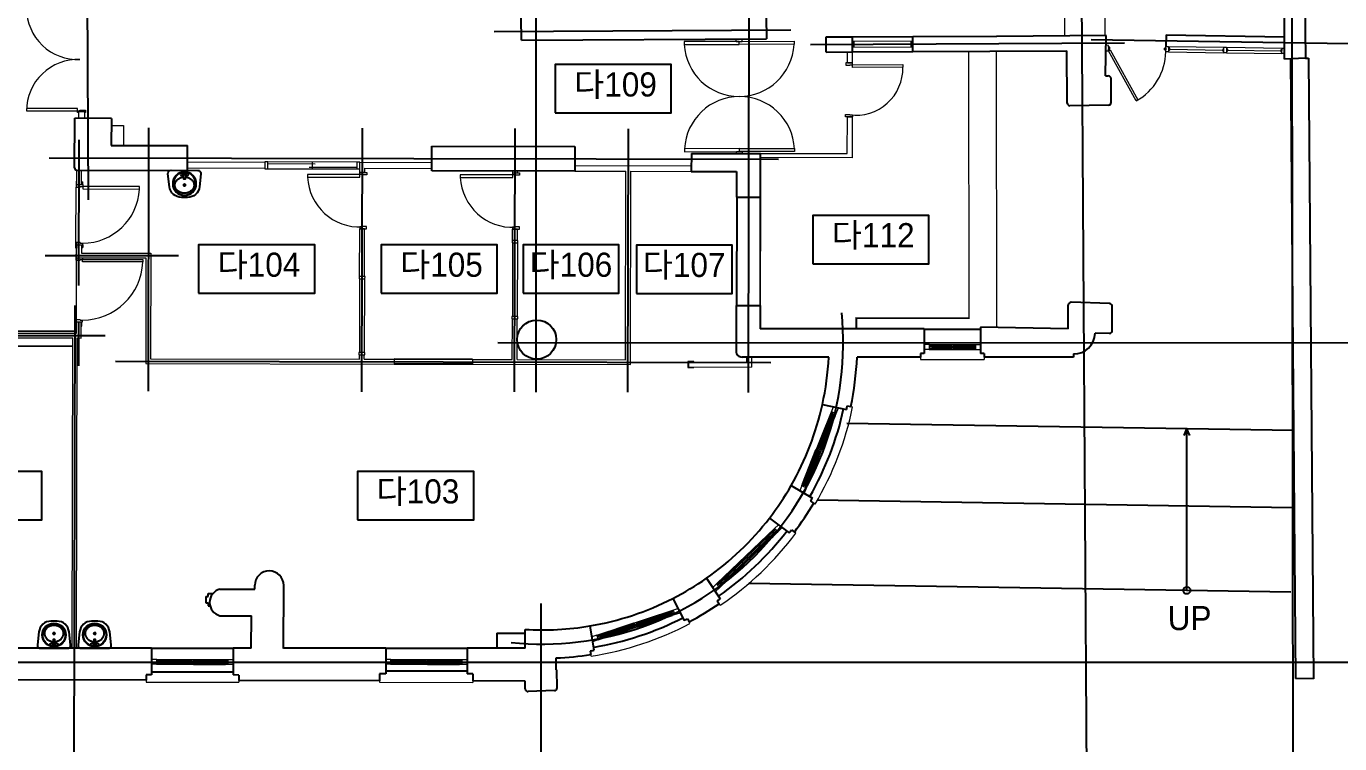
# Model space of a CAD drawing. Header units: millimetres. Extents: x 580267 to 706267, y 28800 to 115200.
# Drawn here: x 662689 to 684500, y 58665 to 70566 of the extents above; entities that cross this region are included whole.
import ezdxf
from ezdxf.enums import TextEntityAlignment as Align

# ---------------------------------------------------------------- set-up
doc = ezdxf.new("R2010")
doc.units = ezdxf.units.MM
doc.header["$LTSCALE"] = 5
for name, color, linetype, lineweight in [('ELE-1 (벽체 마감)', 3, 'Continuous', 9), ('ELE-2 (마감 창호)', 4, 'Continuous', 9), ('HAT-2', 8, 'Continuous', 0)]:
    doc.layers.add(name, color=color, linetype=linetype, lineweight=lineweight)
for name, color, linetype in [('text', 7, 'Continuous'), ('단면선', 2, 'Continuous'), ('입면', 7, 'Continuous'), ('입면선', 8, 'Continuous'), ('중심선', 1, 'Continuous')]:
    doc.layers.add(name, color=color, linetype=linetype)
doc.styles.get("Standard").update_dxf_attribs({"font": 'Gulim.ttf'})

# ---------------------------------------------------------------- blocks, each defined once
blk = doc.blocks.new('A$C26F80365')
at = {"layer": '입면선'}
for p, q in [((-26, 0), (27, 0)), ((-25, 194), (25, 194)), ((0, -27), (0, 26))]:
    blk.add_line(p, q, dxfattribs=at)
blk.add_lwpolyline([(-51, -205), (51, -205, 0.382162), (250, -27), (274, 189, 0.447008), (224, 245), (-224, 245, 0.447008), (-274, 189), (-250, -27, 0.382162)], format="xyb", close=True, dxfattribs=at)
blk.add_lwpolyline([(-25, 170), (-22, 170, -0.386916), (-18, 166), (-12, 101), (12, 101), (18, 166, -0.386916), (22, 170), (25, 170)], format="xyb", dxfattribs=at)
for centre, radius in [((0, 23), 196), ((0, 23), 188), ((-43, 182), 21.4), ((0, 0), 12.8), ((0, 182), 6.83), ((43, 182), 21.4)]:
    blk.add_circle(centre, radius, dxfattribs=at)
blk.add_rational_spline([(-15, 134), (-270, 114), (-135, -71), (0, -256), (135, -71), (270, 114), (15, 134)], [1, 0.527194519268, 1, 0.527194519268, 1, 0.527194519268, 1], degree=2, knots=[0, 0, 0, 0.333333, 0.333333, 0.666667, 0.666667, 1, 1, 1], dxfattribs=at)

msp = doc.modelspace()

# ---------------------------------------------------------------- linework, layer by layer
at = {"layer": 'ELE-1 (벽체 마감)'}
for p, q in [((679927.6, 71280.4), (679932.3, 70407.2)), ((680593.6, 71284), (680598.3, 70411.1)), ((676325.5, 69960.7), (676324.6, 70140.7)), ((676410.5, 69961.2), (676409.6, 70141.2)), ((678335.7, 70151.4), (678339.6, 65732.4)), ((678795.7, 70149.9), (678799.7, 65569.4)), ((676325.5, 69960.7), (676410.5, 69961.2)), ((663563.5, 69040.6), (663563.7, 69150.6)), ((663563.7, 69150.6), (663663.7, 69150.4)), ((663663.5, 69040.4), (663663.7, 69150.4)), ((676323.3, 68453.6), (676324.6, 69065.6)), ((676324.6, 69065.6), (676409.6, 69065.4)), ((676408.2, 68385.4), (676409.6, 69065.4)), ((664102.2, 68919.5), (664302.2, 68919.1)), ((664302.2, 68919.1), (664301.6, 68589.1)), ((665366, 68316.9), (666649, 68314.3)), ((668228.7, 68140.1), (668229, 68311.1)), ((668229, 68311.1), (669425, 68308.6)), ((676408.2, 68385.4), (674883.6, 68388.5)), ((674883.8, 68456.5), (676323.3, 68453.6)), ((663526.2, 67940.7), (663526.7, 68180.7)), ((663606.2, 67940.5), (663606.7, 68180.5)), ((665365.8, 68216.9), (666648.8, 68214.3)), ((668308.7, 68139.9), (668228.7, 68140.1)), ((668308.7, 68139.9), (668308.8, 68210.9)), ((668308.8, 68210.9), (669424.8, 68208.6)), ((670766.6, 68134.9), (670766.7, 68165.9)), ((670766.6, 68134.9), (670846.6, 68134.7)), ((670846.6, 68134.7), (670846.7, 68165.7)), ((671797.7, 68163.8), (672646.7, 68162.1)), ((671797.9, 68257.8), (673732.9, 68253.8)), ((672640.3, 65036.1), (672646.7, 68162.1)), ((672720.2, 64955.9), (672726.7, 68161.9)), ((672726.7, 68161.9), (673732.7, 68159.8)), ((663526.2, 67940.7), (663606.2, 67940.5)), ((674481.8, 67734.3), (674478.2, 65934.3)), ((674491.8, 67734.3), (674488.2, 65934.3)), ((674872.3, 67733.5), (674868.6, 65933.5)), ((674882.3, 67733.5), (674878.6, 65933.5)), ((668225.1, 66415.1), (668226.7, 67205.1)), ((668306.7, 67204.9), (668226.7, 67205.1)), ((668305.1, 66414.9), (668306.7, 67204.9)), ((670764.4, 67014.9), (670764.7, 67199.9)), ((670844.7, 67199.7), (670764.7, 67199.9)), ((670844.4, 67014.7), (670844.7, 67199.7)), ((663523.8, 66725.7), (663524.2, 66940.7)), ((663524.2, 66940.7), (663604.2, 66940.5)), ((663524.2, 66940.7), (663604.2, 66940.5)), ((663604.2, 66940.5), (663603.9, 66805.5)), ((663603.9, 66805.5), (664756.9, 66803.2)), ((664756.9, 66803.2), (664753.3, 65052.2)), ((663523.8, 66725.7), (664676.8, 66723.3)), ((664676.8, 66723.3), (664673.2, 64972.3)), ((663521.2, 65475.7), (663521.7, 65662.7)), ((663521.7, 65662.7), (663601.7, 65662.5)), ((663601, 65395.5), (663601.7, 65662.5)), ((670760.3, 65039.9), (670761.7, 65714.9)), ((670840.3, 65039.7), (670841.7, 65714.7)), ((676465.5, 65736.2), (676465.1, 65546.6)), ((676465.5, 65736.2), (678339.6, 65732.4)), ((676475.5, 65726.2), (676475.1, 65546.6)), ((676475.5, 65726.2), (678349.6, 65722.4)), ((661500.2, 65479.8), (663521.2, 65475.7)), ((677599.1, 65547.5), (678537.6, 65547.5)), ((677599.1, 65537.5), (678537.6, 65537.5)), ((661500, 65399.8), (663460, 65395.8)), ((663449.5, 60248.1), (663460, 65395.8)), ((663525.5, 60248.1), (663536, 65395.7)), ((663536, 65395.7), (663601, 65395.5)), ((664753.3, 65052.2), (668222.3, 65045.1)), ((668222.3, 65045.1), (668222.5, 65115.1)), ((668302.3, 65044.9), (668302.5, 65114.9)), ((668302.3, 65044.9), (668800.3, 65043.9)), ((668800.3, 65043.9), (668800.2, 64963.9)), ((668800.3, 65043.9), (668800.2, 64963.9)), ((670100.3, 65041.3), (670100.2, 64961.3)), ((670100.3, 65041.3), (670100.2, 64961.3)), ((670100.3, 65041.3), (670760.3, 65039.9)), ((670840.3, 65039.7), (672640.3, 65036.1)), ((674650.4, 65078.5), (674650.2, 64993.5)), ((674730.4, 65078.4), (674730.1, 64913.4)), ((664673.2, 64972.3), (668800.2, 64963.9)), ((670100.2, 64961.3), (672720.2, 64955.9)), ((673685.2, 64995.5), (673685.1, 64915.5)), ((673685.1, 64915.5), (674730.1, 64913.4)), ((673685.2, 64995.5), (674650.2, 64993.5))]:
    msp.add_line(p, q, dxfattribs=at)
at = {"layer": 'ELE-2 (마감 창호)'}
for p, q in [((674476.6, 70316.2), (674476.4, 70356.2)), ((674476.6, 70316.2), (674576.6, 70316.7)), ((674576.6, 70316.7), (674576.4, 70356.7)), ((676408.6, 70321.2), (677411.1, 70326.5)), ((676439.1, 70221.3), (676438.6, 70321.3)), ((677381.6, 70226.3), (677381.1, 70326.3)), ((681657.4, 70233.3), (682577.2, 70218.8)), ((676409.1, 70221.2), (677411.6, 70226.5)), ((680662, 70220), (680661.5, 70190)), ((681611.9, 70204), (681611.4, 70174)), ((681655.9, 70143.3), (682575.7, 70128.8)), ((681676.6, 70187.9), (682556.4, 70173.1)), ((682620.6, 70128), (683540.4, 70113.5)), ((682622.2, 70218), (683542, 70203.5)), ((682641.4, 70171.7), (683521.2, 70156.9)), ((663542.5, 69136.4), (663542.5, 69166.4)), ((663542.5, 69166.4), (663579.5, 69166.4)), ((663579.5, 69166.4), (663579.5, 69174.4)), ((663579.5, 69174.4), (663673.1, 69174.3)), ((663673.1, 69174.3), (663673.1, 69134.3)), ((663563.7, 69136.4), (663542.5, 69136.4)), ((663673.1, 69134.3), (663663.7, 69134.4)), ((674483.3, 68457.3), (674483.4, 68487.3)), ((674483.4, 68487.3), (674583.4, 68487.1)), ((674583.3, 68457.1), (674583.4, 68487.1)), ((668179, 68314.2), (666699, 68317.2)), ((666699, 68289), (667489, 68287.3)), ((667439, 68315.7), (667438.8, 68202.7)), ((668229, 68314.1), (668179, 68314.2)), ((666698.8, 68204.2), (668178.8, 68201.2)), ((667388.8, 68231.1), (668178.8, 68229.4)), ((663514.3, 66985.7), (663516.1, 67895.7)), ((663526.1, 67895.7), (663586.1, 67895.6)), ((663526.2, 67940.7), (663628.2, 67940.5)), ((663586.2, 67910.6), (663586.1, 67895.6)), ((663586.2, 67910.6), (663628.2, 67910.5)), ((663606.2, 67940.5), (663606.3, 67983.5)), ((663606.3, 67983.5), (663628.3, 67983.5)), ((663628.2, 67940.5), (663628.3, 67983.5)), ((663628.2, 67940.5), (663628.2, 67910.5)), ((663524.3, 66985.7), (663584.3, 66985.6)), ((663584.3, 66970.6), (663584.3, 66985.6)), ((663584.3, 66970.6), (663626.3, 66970.5)), ((663626.2, 66940.5), (663626.3, 66970.5)), ((670764.3, 66974.9), (670761.8, 65754.9)), ((670764.4, 67014.9), (670764.4, 67014.9)), ((670801.8, 65754.8), (670803.8, 66974.8)), ((670844.3, 66974.8), (670841.8, 65754.8)), ((663512.6, 66787.3), (663522.6, 66787.4)), ((663512.6, 66787.3), (663512.9, 66685.3)), ((663524.2, 66940.7), (663626.2, 66940.5)), ((663604.2, 66940.5), (663604.1, 66897.5)), ((663604.1, 66897.5), (663626.1, 66897.5)), ((663626.2, 66940.5), (663626.1, 66897.5)), ((663522.9, 66685.4), (663512.9, 66685.3)), ((663521.7, 65702.7), (663522.9, 66685.4)), ((663522.8, 66725.4), (663522.9, 66685.4)), ((663522.9, 66685.4), (663582.9, 66685.5)), ((663582.8, 66695.5), (663622.8, 66695.6)), ((663582.8, 66695.5), (663582.9, 66685.5)), ((663622.8, 66725.5), (663622.8, 66695.6)), ((668225, 66375.1), (668222.6, 65155.1)), ((668225.1, 66415.1), (668225.1, 66415.1)), ((668262.6, 65155), (668264.6, 66375)), ((668305, 66374.9), (668302.6, 65154.9)), ((663511.5, 65600.7), (663511.7, 65702.7)), ((663521.7, 65702.7), (663511.7, 65702.7)), ((663521.6, 65662.7), (663521.7, 65702.7)), ((663521.7, 65702.7), (663581.7, 65702.6)), ((663581.7, 65692.6), (663581.7, 65702.6)), ((663581.7, 65692.6), (663621.7, 65692.5)), ((663601.7, 65662.5), (663621.6, 65662.5)), ((663611.5, 65592.6), (663611.7, 65662.5)), ((663621.6, 65662.5), (663621.7, 65692.5)), ((670841.7, 65714.8), (670841.7, 65714.7)), ((663511.5, 65600.7), (663521.5, 65600.7)), ((663601.5, 65592.6), (663611.5, 65592.6)), ((677689.3, 65287.5), (677599, 65287.5)), ((677684.3, 65284.5), (677684.3, 65272.5)), ((677689.3, 65284.5), (677684.3, 65284.5)), ((677704.3, 65272.5), (677684.3, 65272.5)), ((677684.3, 65267.5), (677684.3, 65227.5)), ((677704.3, 65267.5), (677684.3, 65267.5)), ((677704.3, 65227.5), (677684.3, 65227.5)), ((677684.3, 65222.5), (677684.3, 65207.5)), ((677704.3, 65222.5), (677684.3, 65222.5)), ((677685.3, 65283.5), (677685.3, 65273.5)), ((677685.3, 65283.5), (677724.3, 65283.5)), ((677705.3, 65273.5), (677685.3, 65273.5)), ((677685.3, 65266.5), (677685.3, 65256.5)), ((677705.3, 65266.5), (677685.3, 65266.5)), ((677724.3, 65256.5), (677685.3, 65256.5)), ((677689.3, 65287.5), (678447.2, 65287.3)), ((677689.3, 65287.5), (677689.3, 65284.5)), ((677704.3, 65272.5), (677704.3, 65267.5)), ((677704.3, 65227.5), (677704.3, 65222.5)), ((677705.3, 65273.5), (677705.3, 65266.5)), ((677724.3, 65275), (677714.3, 65274)), ((677714.3, 65274), (677714.3, 65266)), ((677714.3, 65266), (677724.3, 65265)), ((677719.3, 65273), (677719.3, 65267)), ((677720.3, 65273), (678053.8, 65272.9)), ((677720.3, 65267), (678053.8, 65266.9)), ((677724.3, 65283.5), (677724.3, 65275)), ((677726.3, 65274.5), (677724.3, 65275)), ((677726.3, 65265.5), (677724.3, 65265)), ((677724.3, 65265), (677724.3, 65256.5)), ((677727.3, 65273), (677726.3, 65274.5)), ((677727.3, 65267), (677726.3, 65265.5)), ((678045.8, 65272.9), (678046.8, 65274.4)), ((678045.8, 65266.9), (678046.8, 65265.4)), ((678046.8, 65274.4), (678048.8, 65274.9)), ((678046.8, 65265.4), (678048.8, 65264.9)), ((678048.8, 65283.4), (678048.8, 65274.9)), ((678087.8, 65283.4), (678048.8, 65283.4)), ((678048.8, 65274.9), (678058.8, 65273.9)), ((678058.8, 65265.9), (678048.8, 65264.9)), ((678048.8, 65264.9), (678048.8, 65256.4)), ((678048.8, 65256.4), (678087.8, 65256.4)), ((678048.8, 65256.4), (678087.8, 65256.4)), ((678049.8, 65238.4), (678049.8, 65211.4)), ((678088.8, 65238.4), (678049.8, 65238.4)), ((678053.8, 65272.9), (678053.8, 65266.9)), ((678058.8, 65273.9), (678058.8, 65265.9)), ((678078.8, 65228.9), (678088.8, 65229.9)), ((678078.8, 65228.9), (678078.8, 65220.9)), ((678078.8, 65220.9), (678088.8, 65219.9)), ((678083.8, 65227.9), (678083.8, 65221.9)), ((678083.8, 65227.9), (678417.2, 65227.8)), ((678083.8, 65221.9), (678417.2, 65221.8)), ((678087.8, 65283.4), (678087.8, 65256.4)), ((678088.8, 65238.4), (678088.8, 65229.9)), ((678090.8, 65229.4), (678088.8, 65229.9)), ((678090.8, 65220.4), (678088.8, 65219.9)), ((678088.8, 65219.9), (678088.8, 65211.4)), ((678091.8, 65227.9), (678090.8, 65229.4)), ((678091.8, 65221.9), (678090.8, 65220.4)), ((678409.2, 65227.8), (678410.2, 65229.3)), ((678409.2, 65221.8), (678410.2, 65220.3)), ((678410.2, 65229.3), (678412.2, 65229.8)), ((678410.2, 65220.3), (678412.2, 65219.8)), ((678412.2, 65238.3), (678412.2, 65229.8)), ((678412.2, 65238.3), (678451.2, 65238.3)), ((678412.2, 65229.8), (678422.2, 65228.8)), ((678422.2, 65220.8), (678412.2, 65219.8)), ((678412.2, 65219.8), (678412.2, 65211.3)), ((678417.2, 65227.8), (678417.2, 65221.8)), ((678422.2, 65228.8), (678422.2, 65220.8)), ((678431.2, 65228.3), (678431.2, 65221.3)), ((678431.2, 65228.3), (678451.2, 65228.3)), ((678431.2, 65221.3), (678451.2, 65221.3)), ((678432.2, 65272.3), (678432.2, 65267.3)), ((678432.2, 65272.3), (678452.2, 65272.3)), ((678432.2, 65267.3), (678452.2, 65267.3)), ((678432.2, 65227.3), (678432.2, 65222.3)), ((678432.2, 65227.3), (678452.2, 65227.3)), ((678432.2, 65222.3), (678452.2, 65222.3)), ((678447.2, 65287.3), (678447.2, 65284.3)), ((678447.2, 65287.3), (678537.5, 65287.2)), ((678447.2, 65284.3), (678452.2, 65284.3)), ((678451.2, 65238.3), (678451.2, 65228.3)), ((678451.2, 65221.3), (678451.2, 65211.3)), ((678452.2, 65284.3), (678452.2, 65272.3)), ((678452.2, 65267.3), (678452.2, 65227.3)), ((678452.2, 65222.3), (678452.2, 65207.3)), ((668302.5, 65114.9), (668302.5, 65114.9)), ((677684.3, 65207.5), (677599, 65207.5)), ((677684.3, 65207.5), (678452.2, 65207.3)), ((678088.8, 65211.4), (678049.8, 65211.4)), ((678412.2, 65211.3), (678451.2, 65211.3)), ((678452.2, 65207.3), (678537.5, 65207.2)), ((675570.6, 62947.5), (676062.7, 64169.3)), ((675643.2, 62913.6), (676139, 64144.7)), ((676062.7, 64169.3), (676096.4, 64254.9)), ((676062.7, 64169.3), (676096.4, 64254.9)), ((676062.7, 64169.3), (676065.5, 64168.2)), ((676065.5, 64168.2), (676067.3, 64172.9)), ((676067.3, 64172.9), (676078.5, 64168.5)), ((676071.1, 64149.9), (676078.5, 64168.5)), ((676071.1, 64149.9), (676075.8, 64148)), ((676075.8, 64148), (676083.1, 64166.7)), ((676083.1, 64166.7), (676120.3, 64152)), ((676095.5, 64118.8), (676109.7, 64155.1)), ((676109.7, 64155.1), (676119, 64151.4)), ((676111.7, 64132.8), (676119, 64151.4)), ((676111.7, 64132.8), (676118.2, 64130.3)), ((676113, 64133.4), (676120.3, 64152)), ((676113, 64133.4), (676117.7, 64131.6)), ((676117.7, 64131.6), (676125, 64150.2)), ((676118.2, 64130.3), (676125.6, 64148.9)), ((676120.6, 64108.9), (676134.9, 64145.2)), ((676125, 64150.2), (676139, 64144.7)), ((676125.6, 64148.9), (676134.9, 64145.2)), ((676139, 64144.7), (676175.9, 64238.5)), ((675872.5, 63552.2), (676107.1, 64119.6)), ((675878, 63550), (676112.6, 64117.4)), ((676095.5, 64118.8), (676103.4, 64115.7)), ((676103.1, 64113.7), (676103.4, 64115.7)), ((676104.1, 64112.2), (676103.1, 64113.7)), ((676103.4, 64115.7), (676108, 64124.6)), ((676107.1, 64119.6), (676112.6, 64117.4)), ((676108, 64124.6), (676115.4, 64121.7)), ((676109.7, 64110), (676111.5, 64110.4)), ((676111.5, 64110.4), (676112.7, 64112)), ((676115.4, 64121.7), (676112.7, 64112)), ((676112.7, 64112), (676120.6, 64108.9)), ((675595.5, 62971.1), (675819.6, 63540.8)), ((675601.1, 62968.9), (675825.2, 63538.6)), ((675822.3, 63576.3), (675808, 63540)), ((675808, 63540), (675815.9, 63536.9)), ((675815.6, 63534.8), (675815.9, 63536.9)), ((675816.7, 63533.3), (675815.6, 63534.8)), ((675815.9, 63536.9), (675820.5, 63545.8)), ((675819.6, 63540.8), (675825.2, 63538.6)), ((675820.5, 63545.8), (675827.9, 63542.9)), ((675822.2, 63531.1), (675824, 63531.5)), ((675822.3, 63576.3), (675847.4, 63566.4)), ((675824, 63531.5), (675825.2, 63533.2)), ((675827.9, 63542.9), (675825.2, 63533.2)), ((675825.2, 63533.2), (675833.1, 63530.1)), ((675833.1, 63530.1), (675847.4, 63566.4)), ((675833.1, 63530.1), (675847.4, 63566.4)), ((675864.5, 63560.7), (675850.2, 63524.4)), ((675850.2, 63524.4), (675875.4, 63514.5)), ((675864.5, 63560.7), (675872.4, 63557.6)), ((675869.7, 63547.9), (675872.4, 63557.6)), ((675869.7, 63547.9), (675877.1, 63545)), ((675873.6, 63559.3), (675872.4, 63557.6)), ((675872.5, 63552.2), (675878, 63550)), ((675875.4, 63559.7), (675873.6, 63559.3)), ((675889.6, 63550.8), (675875.4, 63514.5)), ((675877.1, 63545), (675881.7, 63553.9)), ((675881, 63557.5), (675882, 63556)), ((675882, 63556), (675881.7, 63553.9)), ((675881.7, 63553.9), (675889.6, 63550.8)), ((675570.6, 62947.5), (675536.9, 62861.9)), ((675570.6, 62947.5), (675573.4, 62946.4)), ((675573.4, 62946.4), (675571.6, 62941.8)), ((675571.6, 62941.8), (675582.8, 62937.4)), ((675572.9, 62942.4), (675587.2, 62978.6)), ((675572.9, 62942.4), (675582.2, 62938.7)), ((675589.5, 62957.3), (675582.2, 62938.7)), ((675590.1, 62956), (675582.8, 62937.4)), ((675587.2, 62978.6), (675595.1, 62975.5)), ((675594.7, 62954.2), (675587.4, 62935.6)), ((675587.4, 62935.6), (675624.6, 62920.9)), ((675596, 62954.7), (675588.7, 62936.1)), ((675588.7, 62936.1), (675598, 62932.5)), ((675589.5, 62957.3), (675596, 62954.7)), ((675590.1, 62956), (675594.7, 62954.2)), ((675595.1, 62975.5), (675592.3, 62965.9)), ((675592.3, 62965.9), (675599.8, 62962.9)), ((675596.3, 62977.2), (675595.1, 62975.5)), ((675595.1, 62970.2), (675600.7, 62968)), ((675598, 62977.6), (675596.3, 62977.2)), ((675612.3, 62968.8), (675598, 62932.5)), ((675599.8, 62962.9), (675604.4, 62971.9)), ((675603.6, 62975.4), (675604.6, 62973.9)), ((675604.6, 62973.9), (675604.4, 62971.9)), ((675604.4, 62971.9), (675612.3, 62968.8)), ((675643.2, 62913.6), (675606.6, 62820.4)), ((675632, 62939.5), (675624.6, 62920.9)), ((675636.6, 62937.7), (675629.3, 62919.1)), ((675629.3, 62919.1), (675643.2, 62913.6)), ((675632, 62939.5), (675636.6, 62937.7)), ((674154.1, 61320.5), (675112.3, 62234.6)), ((674205.7, 61259.2), (675171.1, 62180.2)), ((674685.5, 61745.3), (675131.7, 62170.9)), ((674689.6, 61740.9), (675135.8, 62166.5)), ((675111.8, 62213.4), (675126.3, 62227.2)), ((675111.8, 62213.4), (675115.2, 62209.8)), ((675112.3, 62234.6), (675178.9, 62298.1)), ((675112.3, 62234.6), (675114.4, 62232.5)), ((675114.4, 62232.5), (675118, 62235.9)), ((675115.2, 62209.8), (675129.7, 62223.6)), ((675118, 62235.9), (675126.3, 62227.2)), ((675120.8, 62175), (675149, 62201.9)), ((675120.8, 62175), (675126.7, 62168.9)), ((675125.6, 62167.1), (675126.7, 62168.9)), ((675125.9, 62165.3), (675125.6, 62167.1)), ((675126.7, 62168.9), (675134.6, 62175)), ((675129.7, 62223.6), (675157.3, 62194.7)), ((675131.7, 62170.9), (675135.8, 62166.5)), ((675140.1, 62169.3), (675133.6, 62161.6)), ((675134.6, 62175), (675140.1, 62169.3)), ((675139.4, 62155.5), (675167.6, 62182.4)), ((675141.4, 62180.9), (675155.9, 62194.7)), ((675141.4, 62180.9), (675146.3, 62175.8)), ((675142.9, 62180.9), (675157.3, 62194.7)), ((675142.9, 62180.9), (675146.3, 62177.2)), ((675146.3, 62177.2), (675160.8, 62191.1)), ((675146.3, 62175.8), (675160.7, 62189.6)), ((675149, 62201.9), (675155.9, 62194.7)), ((675160.7, 62189.6), (675167.6, 62182.4)), ((675160.8, 62191.1), (675171.1, 62180.2)), ((675171.1, 62180.2), (675243.9, 62249.6)), ((675130, 62161), (675131.8, 62160.6)), ((675131.8, 62160.6), (675133.6, 62161.6)), ((675133.6, 62161.6), (675139.4, 62155.5)), ((674186.5, 61331.4), (674632.7, 61757.1)), ((674190.6, 61327.1), (674636.9, 61752.8)), ((674650.1, 61788.2), (674621.9, 61761.3)), ((674621.9, 61761.3), (674627.7, 61755.1)), ((674626.6, 61753.4), (674627.7, 61755.1)), ((674626.9, 61751.6), (674626.6, 61753.4)), ((674627.7, 61755.1), (674635.7, 61761.3)), ((674631.1, 61747.3), (674632.8, 61746.9)), ((674632.7, 61757.1), (674636.9, 61752.8)), ((674632.8, 61746.9), (674634.6, 61747.9)), ((674641.2, 61755.5), (674634.6, 61747.9)), ((674634.6, 61747.9), (674640.5, 61741.7)), ((674635.7, 61761.3), (674641.2, 61755.5)), ((674640.5, 61741.7), (674668.7, 61768.6)), ((674640.5, 61741.7), (674668.7, 61768.6)), ((674650.1, 61788.2), (674668.7, 61768.6)), ((674681.9, 61756.3), (674653.7, 61729.4)), ((674653.7, 61729.4), (674672.3, 61709.9)), ((674700.5, 61736.8), (674672.3, 61709.9)), ((674681.2, 61742.5), (674687.7, 61750.2)), ((674681.2, 61742.5), (674686.7, 61736.7)), ((674681.9, 61756.3), (674687.7, 61750.2)), ((674685.5, 61745.3), (674689.6, 61740.9)), ((674686.7, 61736.7), (674694.6, 61742.9)), ((674689.5, 61751.2), (674687.7, 61750.2)), ((674691.3, 61750.8), (674689.5, 61751.2)), ((674695.7, 61744.7), (674694.6, 61742.9)), ((674694.6, 61742.9), (674700.5, 61736.8)), ((674695.4, 61746.4), (674695.7, 61744.7)), ((674154.1, 61320.5), (674087.5, 61257)), ((674156.1, 61318.4), (674152.5, 61314.9)), ((674152.5, 61314.9), (674160.8, 61306.2)), ((674153.9, 61314.9), (674182.1, 61341.8)), ((674153.9, 61314.9), (674160.8, 61307.6)), ((674154.1, 61320.5), (674156.1, 61318.4)), ((674175.3, 61321.4), (674160.8, 61307.6)), ((674175.3, 61320), (674160.8, 61306.2)), ((674178.7, 61316.4), (674164.2, 61302.6)), ((674164.2, 61302.6), (674191.9, 61273.7)), ((674180.1, 61316.4), (674165.7, 61302.6)), ((674165.7, 61302.6), (674172.6, 61295.3)), ((674200.8, 61322.3), (674172.6, 61295.3)), ((674175.3, 61321.4), (674180.1, 61316.4)), ((674175.3, 61320), (674178.7, 61316.4)), ((674188, 61335.6), (674181.5, 61328)), ((674181.5, 61328), (674187, 61322.2)), ((674182.1, 61341.8), (674188, 61335.6)), ((674185.8, 61330.7), (674189.9, 61326.4)), ((674187, 61322.2), (674194.9, 61328.4)), ((674189.8, 61336.7), (674188, 61335.6)), ((674191.6, 61336.3), (674189.8, 61336.7)), ((674196, 61330.1), (674194.9, 61328.4)), ((674194.9, 61328.4), (674200.8, 61322.3)), ((674195.7, 61331.9), (674196, 61330.1)), ((674205.7, 61259.2), (674132.9, 61189.8)), ((674206.3, 61287.5), (674191.9, 61273.7)), ((674209.8, 61283.8), (674195.3, 61270)), ((674195.3, 61270), (674205.7, 61259.2)), ((674206.3, 61287.5), (674209.8, 61283.8)), ((672165.7, 60465.5), (673423.4, 60881.8)), ((673413.8, 60862.8), (673432.8, 60869.1)), ((673413.8, 60862.8), (673415.4, 60858.1)), ((673415.4, 60858.1), (673434.4, 60864.4)), ((673423.4, 60881.8), (673510.7, 60910.7)), ((673423.4, 60881.8), (673424.3, 60878.9)), ((673424.3, 60878.9), (673429.1, 60880.5)), ((673429.1, 60880.5), (673432.8, 60869.1)), ((673434.4, 60864.4), (673447, 60826.4)), ((672186, 60388), (673453.2, 60807.4)), ((672199.6, 60461.5), (672785.4, 60655.4)), ((672201.5, 60455.8), (672787.2, 60649.7)), ((672814.3, 60676), (672777.3, 60663.7)), ((672777.3, 60663.7), (672780, 60655.7)), ((672777.8, 60652.8), (672778.2, 60654.6)), ((672778.2, 60654.6), (672780, 60655.7)), ((672779.6, 60647.1), (672781.1, 60646)), ((672780, 60655.7), (672789.8, 60657.9)), ((672781.1, 60646), (672783.1, 60646.2)), ((672792.3, 60650.3), (672783.1, 60646.2)), ((672783.1, 60646.2), (672785.8, 60638.1)), ((672785.4, 60655.4), (672787.2, 60649.7)), ((672785.8, 60638.1), (672822.8, 60650.4)), ((672785.8, 60638.1), (672822.8, 60650.4)), ((672789.8, 60657.9), (672792.3, 60650.3)), ((672814.3, 60676), (672822.8, 60650.4)), ((672828, 60622.1), (673413.6, 60815.9)), ((672829.9, 60616.4), (673415.5, 60810.2)), ((673405.5, 60824.3), (673442.6, 60836.5)), ((673405.5, 60824.3), (673408.2, 60816.2)), ((673406, 60813.3), (673406.5, 60815.1)), ((673406.5, 60815.1), (673408.2, 60816.2)), ((673407.9, 60807.6), (673409.3, 60806.5)), ((673408.2, 60816.2), (673418, 60818.4)), ((673409.3, 60806.5), (673411.3, 60806.7)), ((673420.5, 60810.8), (673411.3, 60806.7)), ((673411.3, 60806.7), (673414, 60798.6)), ((673413.6, 60815.9), (673415.5, 60810.2)), ((673414, 60798.6), (673451, 60810.9)), ((673418, 60818.4), (673420.5, 60810.8)), ((673426.7, 60820.7), (673445.7, 60827)), ((673426.7, 60820.7), (673428.9, 60814.1)), ((673428, 60820.1), (673447, 60826.4)), ((673428, 60820.1), (673429.5, 60815.3)), ((673428.9, 60814.1), (673447.9, 60820.4)), ((673429.5, 60815.3), (673448.5, 60821.6)), ((673442.6, 60836.5), (673445.7, 60827)), ((673447.9, 60820.4), (673451, 60810.9)), ((673448.5, 60821.6), (673453.2, 60807.4)), ((673453.2, 60807.4), (673548.2, 60838.8)), ((672165.7, 60465.5), (672078.3, 60436.6)), ((672166.6, 60462.7), (672161.9, 60461.1)), ((672161.9, 60461.1), (672165.6, 60449.7)), ((672163.1, 60460.5), (672200.1, 60472.7)), ((672163.1, 60460.5), (672166.3, 60451)), ((672184.6, 60456), (672165.6, 60449.7)), ((672165.7, 60465.5), (672166.6, 60462.7)), ((672185.2, 60457.3), (672166.3, 60451)), ((672186.2, 60451.3), (672167.2, 60445)), ((672167.2, 60445), (672179.8, 60407)), ((672187.4, 60450.6), (672168.5, 60444.3)), ((672168.5, 60444.3), (672171.6, 60434.9)), ((672208.6, 60447.1), (672171.6, 60434.9)), ((672184.6, 60456), (672186.2, 60451.3)), ((672185.2, 60457.3), (672187.4, 60450.6)), ((672202.8, 60464.7), (672193.6, 60460.6)), ((672193.6, 60460.6), (672196.2, 60453)), ((672196.2, 60453), (672206, 60455.2)), ((672198.7, 60461.2), (672200.6, 60455.5)), ((672200.1, 60472.7), (672202.8, 60464.7)), ((672204.9, 60464.8), (672202.8, 60464.7)), ((672206.3, 60463.7), (672204.9, 60464.8)), ((672207.7, 60456.3), (672206, 60455.2)), ((672206, 60455.2), (672208.6, 60447.1)), ((672208.2, 60458), (672207.7, 60456.3)), ((672829.4, 60633.6), (672792.4, 60621.3)), ((672792.4, 60621.3), (672800.9, 60595.7)), ((672837.9, 60608), (672800.9, 60595.7)), ((672822.9, 60621.4), (672832.1, 60625.5)), ((672822.9, 60621.4), (672825.4, 60613.8)), ((672825.4, 60613.8), (672835.2, 60616)), ((672828, 60622.1), (672829.9, 60616.4)), ((672829.4, 60633.6), (672832.1, 60625.5)), ((672834.2, 60625.7), (672832.1, 60625.5)), ((672835.6, 60624.6), (672834.2, 60625.7)), ((672837, 60617.1), (672835.2, 60616)), ((672835.2, 60616), (672837.9, 60608)), ((672837.5, 60618.9), (672837, 60617.1)), ((672186, 60388), (672090.9, 60356.5)), ((672198.8, 60413.3), (672179.8, 60407)), ((672200.3, 60408.5), (672181.3, 60402.3)), ((672181.3, 60402.3), (672186, 60388)), ((672198.8, 60413.3), (672200.3, 60408.5)), ((664852.6, 59983.1), (664769.7, 59983.1)), ((664857.6, 60063.1), (664769.9, 60063.1)), ((664852.6, 60060.1), (664852.6, 60048.1)), ((664857.6, 60060.1), (664852.6, 60060.1)), ((664872.6, 60048.1), (664852.6, 60048.1)), ((664852.6, 60043.1), (664852.6, 60003.1)), ((664872.6, 60043.1), (664852.6, 60043.1)), ((664872.6, 60003.1), (664852.6, 60003.1)), ((664852.6, 59998.1), (664852.6, 59983.1)), ((664872.6, 59998.1), (664852.6, 59998.1)), ((664852.6, 59983.1), (666036.7, 59983.1)), ((664853.6, 60059.1), (664853.6, 60049.1)), ((664853.6, 60059.1), (664892.6, 60059.1)), ((664873.6, 60049.1), (664853.6, 60049.1)), ((664853.6, 60042.1), (664853.6, 60032.1)), ((664873.6, 60042.1), (664853.6, 60042.1)), ((664892.6, 60032.1), (664853.6, 60032.1)), ((664857.6, 60063.1), (666031.7, 60063.1)), ((664857.6, 60063.1), (664857.6, 60060.1)), ((664872.6, 60048.1), (664872.6, 60043.1)), ((664872.6, 60003.1), (664872.6, 59998.1)), ((664873.6, 60049.1), (664873.6, 60042.1)), ((664892.6, 60050.6), (664882.6, 60049.6)), ((664882.6, 60049.6), (664882.6, 60041.6)), ((664882.6, 60041.6), (664892.6, 60040.6)), ((664887.6, 60048.6), (664887.6, 60042.6)), ((664888.6, 60048.6), (665430.2, 60048.6)), ((664888.6, 60042.6), (665430.2, 60042.6)), ((664892.6, 60059.1), (664892.6, 60050.6)), ((664894.6, 60050.1), (664892.6, 60050.6)), ((664894.6, 60041.1), (664892.6, 60040.6)), ((664892.6, 60040.6), (664892.6, 60032.1)), ((664895.6, 60048.6), (664894.6, 60050.1)), ((664895.6, 60042.6), (664894.6, 60041.1)), ((665422.2, 60048.6), (665423.2, 60050.1)), ((665422.2, 60042.6), (665423.2, 60041.1)), ((665423.2, 60050.1), (665425.2, 60050.6)), ((665423.2, 60041.1), (665425.2, 60040.6)), ((665425.2, 60059.1), (665425.2, 60050.6)), ((665464.2, 60059.1), (665425.2, 60059.1)), ((665425.2, 60050.6), (665435.2, 60049.6)), ((665435.2, 60041.6), (665425.2, 60040.6)), ((665425.2, 60040.6), (665425.2, 60032.1)), ((665425.2, 60032.1), (665464.2, 60032.1)), ((665425.2, 60032.1), (665464.2, 60032.1)), ((665426.2, 60014.1), (665426.2, 59987.1)), ((665465.2, 60014.1), (665426.2, 60014.1)), ((665465.2, 59987.1), (665426.2, 59987.1)), ((665430.2, 60048.6), (665430.2, 60042.6)), ((665435.2, 60049.6), (665435.2, 60041.6)), ((665455.2, 60004.6), (665465.2, 60005.6)), ((665455.2, 60004.6), (665455.2, 59996.6)), ((665455.2, 59996.6), (665465.2, 59995.6)), ((665460.2, 60003.6), (665460.2, 59997.6)), ((665460.2, 60003.6), (666001.7, 60003.6)), ((665460.2, 59997.6), (666001.7, 59997.6)), ((665464.2, 60059.1), (665464.2, 60032.1)), ((665465.2, 60014.1), (665465.2, 60005.6)), ((665467.2, 60005.1), (665465.2, 60005.6)), ((665467.2, 59996.1), (665465.2, 59995.6)), ((665465.2, 59995.6), (665465.2, 59987.1)), ((665468.2, 60003.6), (665467.2, 60005.1)), ((665468.2, 59997.6), (665467.2, 59996.1)), ((665993.7, 60003.6), (665994.7, 60005.1)), ((665993.7, 59997.6), (665994.7, 59996.1)), ((665994.7, 60005.1), (665996.7, 60005.6)), ((665994.7, 59996.1), (665996.7, 59995.6)), ((665996.7, 60014.1), (665996.7, 60005.6)), ((665996.7, 60014.1), (666035.7, 60014.1)), ((665996.7, 60005.6), (666006.7, 60004.6)), ((666006.7, 59996.6), (665996.7, 59995.6)), ((665996.7, 59995.6), (665996.7, 59987.1)), ((665996.7, 59987.1), (666035.7, 59987.1)), ((666001.7, 60003.6), (666001.7, 59997.6)), ((666006.7, 60004.6), (666006.7, 59996.6)), ((666015.7, 60004.1), (666015.7, 59997.1)), ((666015.7, 60004.1), (666035.7, 60004.1)), ((666015.7, 59997.1), (666035.7, 59997.1)), ((666016.7, 60048.1), (666016.7, 60043.1)), ((666016.7, 60048.1), (666036.7, 60048.1)), ((666016.7, 60043.1), (666036.7, 60043.1)), ((666016.7, 60003.1), (666016.7, 59998.1)), ((666016.7, 60003.1), (666036.7, 60003.1)), ((666016.7, 59998.1), (666036.7, 59998.1)), ((666031.7, 60063.1), (666031.7, 60060.1)), ((666031.7, 60063.1), (666123.7, 60063.1)), ((666031.7, 60060.1), (666036.7, 60060.1)), ((666035.7, 60014.1), (666035.7, 60004.1)), ((666035.7, 59997.1), (666035.7, 59987.1)), ((666036.7, 60060.1), (666036.7, 60048.1)), ((666036.7, 60043.1), (666036.7, 60003.1)), ((666036.7, 59998.1), (666036.7, 59983.1)), ((666036.7, 59983.1), (666123.7, 59983.1)), ((668739.3, 59983.1), (668660.3, 59983.1)), ((668744.3, 60063.1), (668660.5, 60063.1)), ((668739.3, 60060.1), (668739.3, 60048.1)), ((668744.3, 60060.1), (668739.3, 60060.1)), ((668759.3, 60048.1), (668739.3, 60048.1)), ((668739.3, 60043.1), (668739.3, 60003.1)), ((668759.3, 60043.1), (668739.3, 60043.1)), ((668759.3, 60003.1), (668739.3, 60003.1)), ((668739.3, 59998.1), (668739.3, 59983.1)), ((668759.3, 59998.1), (668739.3, 59998.1)), ((668739.3, 59983.1), (669923.4, 59983.1)), ((668740.3, 60059.1), (668740.3, 60049.1)), ((668740.3, 60059.1), (668779.3, 60059.1)), ((668760.3, 60049.1), (668740.3, 60049.1)), ((668740.3, 60042.1), (668740.3, 60032.1)), ((668760.3, 60042.1), (668740.3, 60042.1)), ((668779.3, 60032.1), (668740.3, 60032.1)), ((668744.3, 60063.1), (669918.4, 60063.1)), ((668744.3, 60063.1), (668744.3, 60060.1)), ((668759.3, 60048.1), (668759.3, 60043.1)), ((668759.3, 60003.1), (668759.3, 59998.1)), ((668760.3, 60049.1), (668760.3, 60042.1)), ((668779.3, 60050.6), (668769.3, 60049.6)), ((668769.3, 60049.6), (668769.3, 60041.6)), ((668769.3, 60041.6), (668779.3, 60040.6)), ((668774.3, 60048.6), (668774.3, 60042.6)), ((668775.3, 60048.6), (669316.9, 60048.6)), ((668775.3, 60042.6), (669316.9, 60042.6)), ((668779.3, 60059.1), (668779.3, 60050.6)), ((668781.3, 60050.1), (668779.3, 60050.6)), ((668781.3, 60041.1), (668779.3, 60040.6)), ((668779.3, 60040.6), (668779.3, 60032.1)), ((668782.3, 60048.6), (668781.3, 60050.1)), ((668782.3, 60042.6), (668781.3, 60041.1)), ((669308.9, 60048.6), (669309.9, 60050.1)), ((669308.9, 60042.6), (669309.9, 60041.1)), ((669309.9, 60050.1), (669311.9, 60050.6)), ((669309.9, 60041.1), (669311.9, 60040.6)), ((669311.9, 60059.1), (669311.9, 60050.6)), ((669350.9, 60059.1), (669311.9, 60059.1)), ((669311.9, 60050.6), (669321.9, 60049.6)), ((669321.9, 60041.6), (669311.9, 60040.6)), ((669311.9, 60040.6), (669311.9, 60032.1)), ((669311.9, 60032.1), (669350.9, 60032.1)), ((669311.9, 60032.1), (669350.9, 60032.1)), ((669312.9, 60014.1), (669312.9, 59987.1)), ((669351.9, 60014.1), (669312.9, 60014.1)), ((669351.9, 59987.1), (669312.9, 59987.1)), ((669316.9, 60048.6), (669316.9, 60042.6)), ((669321.9, 60049.6), (669321.9, 60041.6)), ((669341.9, 60004.6), (669351.9, 60005.6)), ((669341.9, 60004.6), (669341.9, 59996.6)), ((669341.9, 59996.6), (669351.9, 59995.6)), ((669346.9, 60003.6), (669346.9, 59997.6)), ((669346.9, 60003.6), (669888.4, 60003.6)), ((669346.9, 59997.6), (669888.4, 59997.6)), ((669350.9, 60059.1), (669350.9, 60032.1)), ((669351.9, 60014.1), (669351.9, 60005.6)), ((669353.9, 60005.1), (669351.9, 60005.6)), ((669353.9, 59996.1), (669351.9, 59995.6)), ((669351.9, 59995.6), (669351.9, 59987.1)), ((669354.9, 60003.6), (669353.9, 60005.1)), ((669354.9, 59997.6), (669353.9, 59996.1)), ((669880.4, 60003.6), (669881.4, 60005.1)), ((669880.4, 59997.6), (669881.4, 59996.1)), ((669881.4, 60005.1), (669883.4, 60005.6)), ((669881.4, 59996.1), (669883.4, 59995.6)), ((669883.4, 60014.1), (669883.4, 60005.6)), ((669883.4, 60014.1), (669922.4, 60014.1)), ((669883.4, 60005.6), (669893.4, 60004.6)), ((669893.4, 59996.6), (669883.4, 59995.6)), ((669883.4, 59995.6), (669883.4, 59987.1)), ((669883.4, 59987.1), (669922.4, 59987.1)), ((669888.4, 60003.6), (669888.4, 59997.6)), ((669893.4, 60004.6), (669893.4, 59996.6)), ((669902.4, 60004.1), (669902.4, 59997.1)), ((669902.4, 60004.1), (669922.4, 60004.1)), ((669902.4, 59997.1), (669922.4, 59997.1)), ((669903.4, 60048.1), (669903.4, 60043.1)), ((669903.4, 60048.1), (669923.4, 60048.1)), ((669903.4, 60043.1), (669923.4, 60043.1)), ((669903.4, 60003.1), (669903.4, 59998.1)), ((669903.4, 60003.1), (669923.4, 60003.1)), ((669903.4, 59998.1), (669923.4, 59998.1)), ((669918.4, 60063.1), (669918.4, 60060.1)), ((669918.4, 60063.1), (670010.4, 60063.1)), ((669918.4, 60060.1), (669923.4, 60060.1)), ((669922.4, 60014.1), (669922.4, 60004.1)), ((669922.4, 59997.1), (669922.4, 59987.1)), ((669923.4, 60060.1), (669923.4, 60048.1)), ((669923.4, 60043.1), (669923.4, 60003.1)), ((669923.4, 59998.1), (669923.4, 59983.1)), ((669923.4, 59983.1), (670010.4, 59983.1))]:
    msp.add_line(p, q, dxfattribs=at)
for points in [[(674526.6, 70316.4), (673612, 70313.1), (673612.2, 70263.1), (674526.8, 70266.4)], [(674526.6, 70316.4), (675441.2, 70319.8), (675441.4, 70269.8), (674526.8, 70266.4)], [(680682, 70219.7), (680662, 70220), (680662.5, 70250), (680617.5, 70250.8), (680616, 70160.8), (680661, 70160), (680661.5, 70190), (680681.5, 70189.7)], [(681591.9, 70204.4), (681611.9, 70204), (681612.4, 70234), (681657.4, 70233.3), (681655.9, 70143.3), (681610.9, 70144), (681611.4, 70174), (681591.4, 70174.4)], [(680687.2, 70174.6), (681148.3, 69344), (681122.1, 69329.4), (680661, 70160)], [(681611.9, 70204), (681591.9, 70204.4), (681591.4, 70174.4), (681611.4, 70174)], [(681676.9, 70202.9), (681656.9, 70203.3), (681656.4, 70173.3), (681676.4, 70172.9)], [(682576.7, 70188.8), (682556.7, 70189.1), (682556.2, 70159.1), (682576.2, 70158.8)], [(682577.2, 70218.8), (682622.2, 70218), (682620.6, 70128), (682575.7, 70128.8)], [(682641.7, 70187.7), (682621.7, 70188), (682621.2, 70158), (682641.2, 70157.7)], [(683541.5, 70173.7), (683521.5, 70174), (683521, 70144), (683541, 70143.7)], [(676296.6, 69920.9), (676366.6, 69921.1), (676366.6, 69929.1), (676410.6, 69929.2), (676410.5, 69961.2), (676296.5, 69960.9)], [(676410.6, 69929.2), (677247.7, 69931), (677247.8, 69887), (676410.7, 69885.2)], [(676295.5, 69105.1), (676365.5, 69105.3), (676365.5, 69097.3), (676409.5, 69097.4), (676409.6, 69065.4), (676295.6, 69065.1)], [(673618.8, 68483.8), (674533.4, 68487.2), (674533.2, 68537.2), (673618.6, 68533.8)], [(675448, 68490.6), (674533.4, 68487.2), (674533.2, 68537.2), (675447.8, 68540.6)], [(666648.8, 68204.3), (666698.8, 68204.2), (666699, 68317.2), (666649, 68317.3)], [(668228.6, 68108.1), (667357.6, 68109.9), (667357.5, 68065.9), (668228.5, 68064.1)], [(668342.6, 68099.9), (668272.6, 68100), (668272.6, 68108), (668228.6, 68108.1), (668228.7, 68140.1), (668342.7, 68139.9)], [(670766.6, 68102.9), (669895.6, 68104.7), (669895.5, 68060.7), (670766.5, 68058.9)], [(670880.6, 68094.7), (670810.6, 68094.8), (670810.6, 68102.8), (670766.6, 68102.9), (670766.6, 68134.9), (670880.6, 68134.7)], [(663516.4, 67997.7), (663516.1, 67895.7), (663526.1, 67895.7), (663526.4, 67997.7)], [(663628.1, 67868.5), (664568.1, 67866.6), (664568.2, 67908.6), (663628.2, 67910.5)], [(668340.8, 67244.9), (668270.8, 67245), (668270.8, 67237), (668226.8, 67237.1), (668226.7, 67205.1), (668340.7, 67204.9)], [(670878.8, 67239.7), (670808.8, 67239.8), (670808.8, 67231.8), (670764.8, 67231.9), (670764.7, 67199.9), (670878.7, 67199.7)], [(663514.1, 66883.7), (663514.3, 66985.7), (663524.3, 66985.7), (663524.1, 66883.7)], [(670853.4, 67014.7), (670755.4, 67014.9), (670755.3, 66974.9), (670853.3, 66974.7)], [(663621.7, 66656.7), (663621.7, 66695.5), (664624.7, 66695.5), (664624.7, 66656.7)], [(668314.1, 66414.9), (668216.1, 66415.1), (668216, 66375.1), (668314, 66374.9)], [(670850.8, 65754.7), (670752.8, 65754.9), (670752.7, 65714.9), (670850.7, 65714.7)], [(668311.6, 65154.9), (668213.6, 65155.1), (668213.5, 65115.1), (668311.5, 65114.9)]]:
    msp.add_lwpolyline(points, close=True, dxfattribs=at)
for points in [[(683585.4, 70112.9), (683585.4, 70112.7), (683540.4, 70113.5), (683542, 70203.5), (683585.4, 70202.7)], [(663542.5, 69166.4), (663542.5, 69203.4), (662694.4, 69203.4), (662694.4, 69166.4), (663542.5, 69166.4)], [(668179, 68314.2), (668178.8, 68201.2), (668228.8, 68201.1), (668229, 68314.1)], [(673775.2, 64995.3), (673775.3, 65005.3), (673675.3, 65005.5), (673675.1, 64905.5), (673775.1, 64905.3), (673775.1, 64915.3)]]:
    msp.add_lwpolyline(points, dxfattribs=at)
for centre, radius, start, end in [((663542.5, 70862.5), 848.1, 180, 272.49808), ((674526.6, 70316.4), 914.6, 183.34564, 356.65436), ((663542.5, 69166.4), 848.1, 87.50192, 180), ((680661, 70160), 950, 299.0353, 359.0353), ((676464.4, 69873.3), 782.3, 262.73657, 0.9194), ((674533.4, 68487.2), 914.6, 2.92157, 177.07843), ((668228.6, 68108.1), 871, 182.84803, 272.70181), ((670766.6, 68102.9), 871, 182.84803, 272.70181), ((663628.2, 67910.5), 940, 269.88299, 357.26492), ((663621.7, 66695.5), 1003, 270, 357.73874)]:
    msp.add_arc(centre, radius, start, end, dxfattribs=at)
at = {"layer": 'HAT-2'}
for p, q in [((677538.9, 65077.5), (677538.9, 65037.5)), ((677538.9, 65037.5), (678597.5, 65037.2)), ((678597.5, 65077.2), (678597.5, 65037.2)), ((676382.3, 64257.1), (676411.7, 64251.1)), ((675790.3, 62641.2), (675764.5, 62656.5)), ((675467.6, 62157.4), (675443.5, 62175.4)), ((674214.5, 60962.1), (674197.7, 60986.9)), ((673709.6, 60659), (673695.7, 60685.6)), ((672067.9, 60115.8), (672063.2, 60145.5)), ((664679.2, 59718.2), (664679.2, 59688.2)), ((664679.2, 59688.2), (666219, 59685)), ((666219, 59715), (666219, 59685)), ((668556.6, 59710.1), (668556.6, 59685.2)), ((668556.6, 59685.2), (670104.9, 59681.9)), ((670104.9, 59706.9), (670104.9, 59681.9))]:
    msp.add_line(p, q, dxfattribs=at)
for start, end in [(329.45695, 348.33211), (304.17944, 323.12159), (278.84945, 297.76354)]:
    msp.add_arc((671258.4, 65315.3), 5262.1, start, end, dxfattribs=at)
at = {"layer": 'text'}
for points in [[(671471.1, 69128.6), (673399.7, 69128.6), (673399.7, 69930.4), (671471.1, 69930.4)], [(675750.6, 66628.1), (677679.2, 66628.1), (677679.2, 67430), (675750.6, 67430)], [(665550.6, 66138.1), (667479.2, 66138.1), (667479.2, 66940), (665550.6, 66940)], [(668580.6, 66138.1), (670509.2, 66138.1), (670509.2, 66940), (668580.6, 66940)], [(670940.6, 66138.1), (672529.2, 66138.1), (672529.2, 66940), (670940.6, 66940)], [(672820.6, 66134.3), (674409.2, 66134.3), (674409.2, 66936.2), (672820.6, 66936.2)], [(661020.6, 62378.1), (662949.2, 62378.1), (662949.2, 63180), (661020.6, 63180)], [(668190.6, 62378.1), (670119.2, 62378.1), (670119.2, 63180), (668190.6, 63180)]]:
    msp.add_lwpolyline(points, close=True, dxfattribs=at)
at = {"layer": '단면선'}
for p, q in [((683585.4, 70023.3), (683585.4, 70940.8)), ((683922.8, 70943.6), (683930.2, 70039)), ((670910.4, 70337.2), (670908.5, 70705.2)), ((674978.4, 70726.9), (674980.4, 70358.9)), ((670910.4, 70337.2), (674980.4, 70358.9)), ((675973.2, 70388.9), (676408.2, 70391.2)), ((675974.6, 70138.9), (675973.2, 70388.9)), ((676409.6, 70141.2), (676408.2, 70391.2)), ((677410.7, 70396.5), (678800.7, 70403.9)), ((677412, 70146.5), (677410.7, 70396.5)), ((680619.6, 70411.7), (678804.1, 70399.9)), ((680610.1, 69742.1), (680619.6, 70411.7)), ((675974.6, 70138.9), (676409.6, 70141.2)), ((677412, 70146.5), (679969.6, 70160.1)), ((679974.6, 69293.7), (679969.6, 70160.1)), ((683930.2, 70039), (683585.4, 70023.3)), ((680610.1, 69742.1), (680656.1, 69742.3)), ((680704.5, 69302.6), (680702.2, 69697.6)), ((680660.1, 69257.4), (680020.1, 69248.9)), ((663491.8, 68215.8), (663493.5, 69040.8)), ((664102.5, 69039.5), (663493.5, 69040.8)), ((664102.5, 69039.5), (664101.6, 68589.5)), ((664101.6, 68589.5), (665366.6, 68586.9)), ((665365.7, 68176.9), (665366.6, 68586.9)), ((669424.7, 68168.6), (669425.6, 68578.6)), ((669425.6, 68578.6), (671798.5, 68573.8)), ((671798.5, 68573.8), (671797.7, 68163.8)), ((673733.3, 68458.8), (673732.7, 68159.8)), ((673733.3, 68458.8), (674883.8, 68456.5)), ((674882.3, 67733.5), (674883.8, 68456.5)), ((663526.7, 68180.7), (665365.7, 68176.9)), ((671797.7, 68163.8), (669424.7, 68168.6)), ((673732.7, 68159.8), (674482.7, 68158.3)), ((674482.7, 68158.3), (674481.8, 67734.3)), ((674481.8, 67734.3), (674882.3, 67733.5)), ((674478.2, 65934.3), (674476.6, 65178.7)), ((674478.2, 65934.3), (674878.6, 65933.5)), ((674878.6, 65933.5), (674877.8, 65548.3)), ((679992.6, 65549), (679992.4, 65943)), ((680678.9, 65966.3), (680038.9, 65988)), ((680722.7, 65517.1), (680722.4, 65921.3)), ((677599.1, 65547.5), (674877.8, 65548.3)), ((677599.1, 65547.5), (677598.9, 65137.5)), ((678537.6, 65574.1), (678537.5, 65137.2)), ((679992.6, 65549), (678537.6, 65574.1)), ((680677.3, 65472), (680439.5, 65473.9)), ((676014.5, 65077), (674576.4, 65078.5)), ((677538.9, 65077.5), (676485.1, 65077.9)), ((677598.9, 65137.5), (677538.9, 65137.5)), ((677538.9, 65137.5), (677538.9, 65077.5)), ((678597.5, 65137.2), (678537.5, 65137.2)), ((678597.5, 65137.2), (678597.5, 65077.2)), ((680081.1, 65076.8), (678597.5, 65077.2)), ((680081.1, 65130.9), (680081.1, 65076.8)), ((675909.5, 64293.5), (676311.1, 64210.6)), ((676323.6, 64269.3), (676382.3, 64257.1)), ((675390.9, 62948.9), (675743.2, 62739.1)), ((675713, 62687.2), (675764.5, 62656.5)), ((675030.6, 62408.8), (675359.2, 62163.5)), ((675395.5, 62211.3), (675443.5, 62175.4)), ((666484.5, 61228.1), (666484.7, 61293.1)), ((666962.5, 60247.1), (666964.7, 61292.1)), ((673983.9, 61410.3), (674213.6, 61070.6)), ((665904.5, 61229.3), (666484.5, 61228.1)), ((673425.2, 61074.7), (673614.7, 60711.1)), ((674164.1, 61036.6), (674197.7, 60986.9)), ((665903.6, 60789.3), (666427.6, 60788.2)), ((666426.5, 60248.2), (666427.6, 60788.2)), ((673668, 60738.8), (673695.7, 60685.6)), ((670971.9, 60248.1), (670971.9, 60561.8)), ((672049.7, 60619.4), (672113.2, 60214.3)), ((664770.3, 60248.1), (662214.5, 60248.1)), ((664770.3, 60248.1), (664769.4, 59808)), ((666124.1, 60248.1), (666123.2, 59805.2)), ((666426.5, 60248.1), (666124.1, 60248.1)), ((668660.9, 60248.1), (666962.5, 60248.1)), ((668660.9, 60248.1), (668660, 59824.9)), ((670010.8, 60248.1), (670009.9, 59822.1)), ((670971.9, 60248.1), (670010.8, 60248.1)), ((672053.9, 60204.7), (672063.2, 60145.5)), ((671488, 59891.6), (671487.4, 60088.2)), ((664679.4, 59808.2), (664679.2, 59718.2)), ((664769.4, 59808), (664679.4, 59808.2)), ((666219.2, 59805), (666123.2, 59805.2)), ((666219.2, 59805), (666219, 59715)), ((668556.8, 59825.2), (668556.6, 59710.1)), ((668660, 59824.9), (668556.8, 59825.2)), ((670105.2, 59821.9), (670009.9, 59822.1)), ((670105.2, 59821.9), (670104.9, 59706.9)), ((671488, 59891.6), (671501.6, 59891.6)), ((671502.5, 59590.9), (671501.6, 59891.5)), ((664679.2, 59718.2), (662293.2, 59723.1)), ((668556.6, 59710.1), (666219, 59715)), ((670971.9, 59705.1), (670104.9, 59706.9)), ((670975.8, 59573), (670971.9, 59705.1)), ((671459.2, 59545.8), (671022.5, 59529.3))]:
    msp.add_line(p, q, dxfattribs=at)
msp.add_circle((671166, 65369.1), 325, dxfattribs=at)
for centre, radius, start, end in [((680657.2, 69697.3), 45, 0.32869, 90.32869), ((680019.6, 69293.9), 45, 180.32869, 270.75596), ((680659.5, 69302.4), 45, 270.75596, 0.32869), ((663526.8, 68215.7), 35, 179.88299, 269.88299), ((680037.4, 65943), 45, 88.05232, 180.03831), ((680677.4, 65921.3), 45, 0.03831, 88.05232), ((680087.1, 65483.3), 352.5, 269.01801, 358.4643), ((680677.7, 65517), 45, 269.55684, 0.03831), ((674576.6, 65178.5), 100, 179.88299, 269.88299), ((671258.4, 65315.3), 4762.1, 347.61019, 357.13237), ((671258.4, 65315.3), 5232.1, 348.33211, 357.3991), ((671258.4, 65315.3), 5172.1, 347.66742, 348.33211), ((671258.4, 65315.3), 4762.1, 322.3866, 330.2039), ((671258.4, 65315.3), 5232.1, 323.12088, 329.45831), ((671258.4, 65315.3), 5172.1, 329.46109, 330.1258), ((671258.4, 65315.3), 5172.1, 322.45473, 323.11943), ((666724.7, 61292.6), 240, 359.88299, 179.88299), ((671258.4, 65315.3), 4762.1, 297.06605, 304.91309), ((665961.4, 61009.2), 227.4, 104.49451, 255.27147), ((671258.4, 65315.3), 5232.1, 297.76487, 304.18008), ((671258.4, 65315.3), 5172.1, 304.18138, 304.84608), ((671258.4, 65315.3), 5172.1, 297.10291, 297.76759), ((671258.4, 65315.3), 4762.1, 266.55101, 279.56507), ((671258.4, 65315.3), 5172.1, 278.84841, 279.51309), ((671258.4, 65315.3), 5232.1, 272.50845, 278.84911), ((671020.8, 59574.3), 45, 181.70032, 272.1559), ((671457.5, 59590.7), 45, 272.1559, 0.17325)]:
    msp.add_arc(centre, radius, start, end, dxfattribs=at)
at = {"layer": '입면'}
for p, q in [((676408.2, 70391.2), (677410.7, 70396.5)), ((681615.6, 70423.9), (681612.4, 70234)), ((681615.6, 70423.9), (683585.4, 70392.8)), ((676409.6, 70141.2), (677412, 70146.5)), ((661500.3, 65514.8), (663521.3, 65510.7)), ((661499.8, 65264.8), (663459.8, 65260.8)), ((677704.3, 65227.5), (678049.8, 65227.4)), ((677704.3, 65222.5), (678049.8, 65222.4)), ((677724.3, 65283.5), (678048.8, 65283.4)), ((677724.3, 65256.5), (678048.8, 65256.4)), ((678087.8, 65272.4), (678452.2, 65272.3)), ((678087.8, 65267.4), (678452.2, 65267.3)), ((678088.8, 65238.4), (678412.2, 65238.3)), ((670100.3, 65041.3), (668800.3, 65043.9)), ((678088.8, 65211.4), (678412.2, 65211.3)), ((670100.2, 64961.3), (668800.2, 64963.9)), ((675832.5, 63572.2), (676078.5, 64168.5)), ((675837.2, 63570.4), (676083.1, 64166.7)), ((675864.5, 63560.7), (676095.5, 64118.8)), ((675889.6, 63550.8), (676120.6, 64108.9)), ((681960.3, 61208.9), (681964, 63888.2)), ((675587.2, 62978.6), (675808, 63540)), ((675612.3, 62968.8), (675833.1, 63530.1)), ((675632, 62939.5), (675860.5, 63520.4)), ((675636.6, 62937.7), (675865.1, 63518.6)), ((674657.7, 61780.2), (675126.3, 62227.2)), ((674661.1, 61776.6), (675129.7, 62223.6)), ((674681.9, 61756.3), (675120.8, 62175)), ((674700.5, 61736.8), (675139.4, 62155.5)), ((674182.1, 61341.8), (674621.9, 61761.3)), ((674200.8, 61322.3), (674640.5, 61741.7)), ((674206.3, 61287.5), (674661.2, 61721.4)), ((674209.8, 61283.8), (674664.7, 61717.8)), ((665672.3, 61104.8), (665672.1, 61004.8)), ((665672.3, 61104.8), (665707.3, 61104.7)), ((665707.3, 61104.7), (665707.4, 61154.7)), ((665707.4, 61154.7), (665786.6, 61154.5)), ((665672.1, 61004.8), (665707.1, 61004.7)), ((665707.1, 61004.7), (665707, 60954.7)), ((665707, 60954.7), (665740.7, 60954.6)), ((672817.8, 60665.6), (673432.8, 60869.1)), ((672819.4, 60660.8), (673434.4, 60864.4)), ((672200.1, 60472.7), (672777.3, 60663.7)), ((672208.6, 60447.1), (672785.8, 60638.1)), ((672829.4, 60633.6), (673405.5, 60824.3)), ((672837.9, 60608), (673414, 60798.6)), ((670501.1, 60498.2), (670500.5, 60248.2)), ((670501.1, 60498.2), (670981, 60497.2)), ((672198.8, 60413.3), (672795.9, 60610.9)), ((672200.3, 60408.5), (672797.4, 60606.2)), ((664770.3, 60248.1), (666124.1, 60248.1)), ((668660.9, 60248.1), (670010.8, 60248.1)), ((664872.6, 60003.1), (665426.2, 60003.1)), ((664872.6, 59998.1), (665426.2, 59998.1)), ((664892.6, 60059.1), (665425.2, 60059.1)), ((664892.6, 60032.1), (665425.2, 60032.1)), ((665464.2, 60048.1), (666036.7, 60048.1)), ((665464.2, 60043.1), (666036.7, 60043.1)), ((665465.2, 60014.1), (665996.7, 60014.1)), ((665465.2, 59987.1), (665996.7, 59987.1)), ((668759.3, 60003.1), (669312.9, 60003.1)), ((668759.3, 59998.1), (669312.9, 59998.1)), ((668779.3, 60059.1), (669311.9, 60059.1)), ((668779.3, 60032.1), (669311.9, 60032.1)), ((669350.9, 60048.1), (669923.4, 60048.1)), ((669350.9, 60043.1), (669923.4, 60043.1)), ((669351.9, 60014.1), (669883.4, 60014.1)), ((669351.9, 59987.1), (669883.4, 59987.1)), ((664769.5, 59858), (666123.3, 59855.2)), ((668660.1, 59874.9), (670010, 59872.1))]:
    msp.add_line(p, q, dxfattribs=at)
for points in [[(681915.2, 63776), (681964, 63888.2)], [(682012.6, 63776), (681964, 63888.2)]]:
    msp.add_lwpolyline(points, dxfattribs=at)
msp.add_circle((681960.3, 61208.9), 60, dxfattribs=at)
for radius, start, end in [(4762.1, 330.2039, 347.61019), (5122.1, 330.13466, 347.66093), (4762.1, 304.91309, 322.3866), (5122.1, 304.85368, 322.447), (4762.1, 279.56507, 297.06605), (5122.1, 279.51899, 297.09873)]:
    msp.add_arc((671258.4, 65315.3), radius, start, end, dxfattribs=at)
at = {"layer": '입면선'}
for p, q in [((683680.3, 70027.6), (683764.5, 59747.5)), ((683930.2, 70039), (683980.2, 70039)), ((683980.2, 70039), (684064.5, 59742.6)), ((683730.8, 63859.6), (676317.1, 63979.6)), ((683710, 62576.7), (675827, 62704.3)), ((683687.4, 61176.9), (674685.9, 61322.6)), ((684064.5, 59742.6), (683764.5, 59747.5))]:
    msp.add_line(p, q, dxfattribs=at)
at = {"layer": '중심선'}
for p, q in [((663721.5, 67685.3), (663600.6, 90383)), ((671156.5, 64499.1), (671156.5, 90383)), ((674728.3, 90383), (674675.4, 64491.9)), ((680319, 55015.5), (680101.4, 90383)), ((683727.7, 55015.5), (683690.6, 90383)), ((670456.5, 70478.8), (675387.7, 70505)), ((675714.1, 70262.5), (680925, 70290.2)), ((680373.6, 70348.6), (688685.4, 70217.3)), ((664721.2, 68883.3), (664712.2, 64512.3)), ((668261.2, 64505), (668270.2, 68876)), ((670799.2, 64499.8), (670808.1, 68870.8)), ((672679.2, 64496), (672688.1, 68867)), ((663562.8, 66265.6), (663567.7, 68680.6)), ((663067.1, 68386.6), (675183.3, 68361.9)), ((663000.8, 66766.8), (665216.8, 66762.2)), ((663476.8, 55015.5), (663499.1, 65934.1)), ((663560, 64935.6), (663561.7, 65662.6)), ((658957.6, 65445), (663998.1, 65434.7)), ((688685.4, 65309.2), (670517.4, 65314.6)), ((664173.3, 65013.4), (675053.7, 64991.1)), ((671240.8, 55015.5), (671240.8, 60993.9)), ((688685.4, 60013.1), (643092.1, 60013.1))]:
    msp.add_line(p, q, dxfattribs=at)
msp.add_arc((671258.4, 65315.3), 4997.1, 264.05532, 5.71547, dxfattribs=at)

# ---------------------------------------------------------------- block references
at = {"layer": '입면선', "xscale": -1, "rotation": 359.8829897835314}
msp.add_blockref('A$C26F80365', (665316.2, 67932), dxfattribs=at)
at = {"layer": '입면선', "rotation": 180}
for p in [(663149.5, 60493.1), (663825.5, 60493.1)]:
    msp.add_blockref('A$C26F80365', p, dxfattribs=at)

# ---------------------------------------------------------------- texts
at = {"layer": 'text'}
for s, p in [('다109', (672473.1, 69601.8)), ('다112', (676752.7, 67101.3)), ('다104', (666552.7, 66611.3)), ('다105', (669582.7, 66611.3)), ('다106', (671732.7, 66611.3)), ('다107', (673612.7, 66607.5)), ('다103', (669192.7, 62851.3))]:
    msp.add_text(s, height=400, dxfattribs=at).set_placement(p, align=Align.MIDDLE_CENTER)
msp.add_text('UP', height=400, dxfattribs=at).set_placement((681644.1, 60549.6))

doc.saveas('drawing.dxf')
